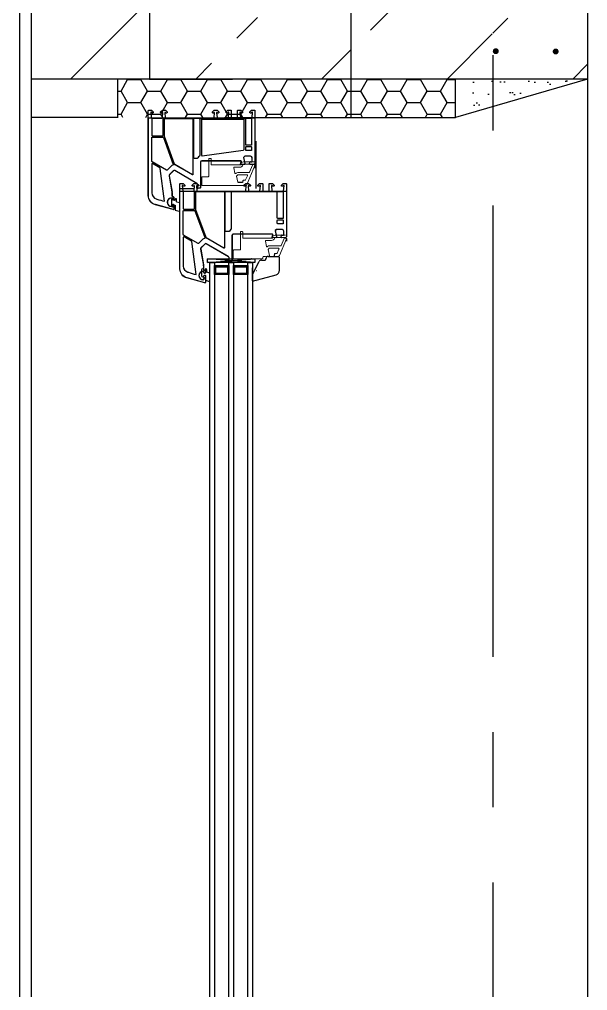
# Model space of a CAD drawing. Header units: millimetres. Extents: x -257254 to 390979, y -202328 to 355504.
# Drawn here: x 128376 to 130776, y 36709 to 40809 of the extents above; entities that cross this region are included whole.
import ezdxf

# ---------------------------------------------------------------- set-up
doc = ezdxf.new("R2010")
doc.units = ezdxf.units.MM
doc.linetypes.add('CENTER2', pattern=[28.575, 19.05, -3.175, 3.175, -3.175])
doc.layers.get('0').update_dxf_attribs({"lineweight": 25})
for name, color, linetype in [('G_S1', 3, 'Continuous'), ('GASKET', 5, 'Continuous'), ('PVC', 7, 'Continuous'), ('АРМАТУРА', 134, 'Continuous'), ('НЕНЕСУЩ_СТЕНЫ', 232, 'Continuous'), ('ОКНА_Р_СТ', 90, 'Continuous'), ('оси', 1, 'CENTER2')]:
    doc.layers.add(name, color=color, linetype=linetype)
doc.layers.add('разрез по стене', color=70, linetype='Continuous', lineweight=25)

msp = doc.modelspace()

# ---------------------------------------------------------------- hatches: boundary and pattern name
at = {"layer": 'ОКНА_Р_СТ'}
h = msp.add_hatch(dxfattribs=at)
h.set_pattern_fill('HONEY', color=0, scale=450, style=0)
h.set_pattern_definition([(0, (63189.503, 80403.194), (84.375, 48.71393), [56.25, -112.5]), (120, (63189.503, 80403.194), (-84.375, 48.71393), [56.25, -112.5]), (60, (63189.503, 80403.194), (2e-07, 97.427858), [-112.5, 56.25])])
h.paths.add_polyline_path([(128792.42079, 40557.12641), (128792.85153, 40394.82843), (129686.05513, 40394.82844), (129876.05513, 40394.82844), (129943.24738, 40394.82844), (130218.5128, 40394.82844), (130218.5128, 40557.12641)])
h = msp.add_hatch(dxfattribs=at)
h.set_pattern_fill('AR-SAND', color=0, scale=50, style=0)
h.set_pattern_definition([(37.5, (63189.5, 80403.194), (-3.14967, 96.34119), [0, -76, 0, -85, 0, -81.25]), (7.5, (63189.5, 80403.2), (88.48884, 141.1073), [0, -41, 0, -68.5, 0, -26.25]), (327.5, (63128, 80403.194), (155.70709, 0.28295), [0, -25, 0, -90, 0, -117.5]), (317.5, (63128, 80403.2), (150.30633, 43.88378), [0, -12.5, 0, -59, 0, -67.5])])
h.paths.add_polyline_path([(130776.05513, 40557.12641), (130276.05513, 40557.12641), (130276.05513, 40423.15181)])
at = {"layer": 'разрез по стене'}
h = msp.add_hatch(dxfattribs=at)
h.set_pattern_fill('JIS_STN_2.5', color=9, scale=300)
h.paths.add_polyline_path([(128426.05513, 54942.54358), (128926.05513, 54942.54358), (128926.05513, 58271.45005), (128426.05513, 58271.45005)])
h.paths.add_polyline_path([(128926.05513, 54892.54358), (128426.05513, 54892.54358), (128423.51605, 52975.6856), (128923.51605, 52975.6856)])
h.paths.add_polyline_path([(128926.05513, 47982.12641), (128426.05513, 47982.12641), (128426.05513, 42860.82515), (128426.05513, 43532.12641), (128926.05513, 43532.12641)])
h.paths.add_polyline_path([(128926.05513, 43482.12641), (128426.05513, 43482.12641), (128426.05513, 40557.12641), (128926.05513, 40557.12641)])
h.paths.add_polyline_path([(128926.05513, 32831.22836), (128426.05513, 32831.22836), (128426.05513, 28381.22836), (128926.05513, 28381.22836)])
h.paths.add_polyline_path([(128426.05513, 58931.73815), (128926.05513, 58931.73815), (128926.05513, 63079.24953), (128426.05513, 63079.24953)])
h = msp.add_hatch(dxfattribs=at)
h.set_pattern_fill('JIS_STN_2.5', color=9, scale=300)
h.paths.add_polyline_path([(130376.05513, 32831.22836), (129776.05513, 32831.22836), (129776.05513, 28681.22836), (130376.05513, 28681.22836)])
h.paths.add_polyline_path([(130776.05513, 32831.22836), (130376.05513, 32831.22836), (130376.05513, 28681.22836), (130776.05513, 28681.22836)])
h.paths.add_polyline_path([(129776.05513, 32831.22836), (128926.05513, 32831.22836), (128926.05513, 32514.17225), (129776.05513, 32514.17225)])
h.paths.add_polyline_path([(129573.53104, 28681.22836), (129776.05513, 28681.22836), (129776.05513, 28903.40029), (128926.05513, 28903.40029), (128926.05513, 28381.22836), (129230.99815, 28381.22836)])
h.paths.add_polyline_path([(130376.05513, 41560.82515), (130293.8846, 42732.12641), (130136.51277, 43782.12641), (129776.05513, 43782.12641), (129864.58634, 40557.12641), (130376.05513, 40557.12641)])
h.paths.add_polyline_path([(130734.96986, 42732.12641), (130334.96986, 42732.12641), (130376.05513, 40557.12641), (130776.05513, 40557.12641)])
edge = h.paths.add_edge_path()
edge.add_arc((130641.35689, 39502.31483), 6.25, 0, 360)
h.paths.add_polyline_path([(129776.05513, 40817.19051), (128926.05513, 40817.19051), (128926.05513, 40557.12641), (129276.05513, 40557.12641), (129776.05513, 40557.12641)])
h.paths.add_polyline_path([(129776.05513, 43782.12641), (129609.85816, 43782.12641), (129267.32527, 43482.12641), (128926.05513, 43482.12641), (128926.05513, 43226.64564), (129776.05513, 43226.64564)])
h.paths.add_polyline_path([(129776.05513, 44054.29833), (128926.05513, 44054.29833), (128926.05513, 43532.12641), (129230.99815, 43532.12641), (129573.53104, 43832.12641), (129776.05513, 43832.12641)])
h.paths.add_polyline_path([(130376.05513, 47982.12641), (129776.05513, 47982.12641), (129776.05513, 43832.12641), (130376.05513, 43832.12641)])
h.paths.add_polyline_path([(130776.05513, 47982.12641), (130376.05513, 47982.12641), (130376.05513, 43832.12641), (130776.05513, 43832.12641)])
h.paths.add_polyline_path([(129776.05513, 47982.12641), (128926.05513, 47982.12641), (128926.05513, 47691.49771), (129776.05513, 47691.49771)])
edge = h.paths.add_edge_path()
edge.add_line((130776.05513, 55313.84484), (130376.05513, 55313.84484))
edge.add_line((130376.05513, 55313.84484), (130381.96968, 52085.22639))
edge.add_arc((130388.21968, 52085.22639), 6.25, 0, 180, ccw=False)
edge.add_arc((130388.21968, 52085.22639), 6.25, -180, 0, ccw=False)
edge.add_line((130381.96968, 52085.22639), (130381.95121, 53138.84484))
edge.add_line((130381.95121, 53138.84484), (130776.05513, 53138.84484))
edge.add_line((130776.05513, 53138.84484), (130776.05513, 55313.84484))
edge = h.paths.add_edge_path()
edge.add_arc((130641.35689, 52084.03326), 6.25, 0, 360)
h.paths.add_polyline_path([(130417.14039, 54142.54358), (130334.96986, 54142.54358), (130136.51277, 55192.54358), (129776.05513, 55192.54358), (129776.05513, 53138.84484), (130376.05513, 53138.84484)])
h.paths.add_polyline_path([(129776.05513, 53398.90893), (128926.05513, 53398.90893), (128926.05513, 53138.84484), (129776.05513, 53138.84484)])
h.paths.add_polyline_path([(129776.05513, 56363.84484), (129609.85816, 56363.84484), (129267.32527, 56063.84484), (128926.05513, 56063.84484), (128926.05513, 55808.36406), (129776.05513, 55808.36406)])
h.paths.add_polyline_path([(129776.05513, 56636.01676), (128926.05513, 56636.01676), (128926.05513, 56113.84484), (129230.99815, 56113.84484), (129573.53104, 56413.84484), (129776.05513, 56413.84484)])
h.paths.add_polyline_path([(130376.05513, 58271.45005), (129776.05513, 58271.45005), (129776.05513, 55242.54358), (130376.05513, 55242.54358)])
h.paths.add_polyline_path([(130776.05513, 58271.45005), (130376.05513, 58271.45005), (130376.05513, 55242.54358), (130776.05513, 55242.54358)])
h.paths.add_polyline_path([(130376.05513, 58931.73815), (130776.05513, 58931.73815), (130776.05513, 62279.24953), (130376.05513, 62279.24953)])
h.paths.add_polyline_path([(129776.05513, 58931.73815), (130376.05513, 58931.73815), (130376.05513, 62279.24953), (130293.8846, 62279.24953), (130166.48836, 63079.24953), (129776.05513, 63079.24953)])

# ---------------------------------------------------------------- linework, layer by layer
at = {"color": 1, "linetype": 'Continuous', "lineweight": 25}
for p, q in [((129170.33638, 39783.28093), (129370.38781, 39798.22178)), ((129370.38781, 39783.28093), (129170.33638, 39798.22178))]:
    msp.add_line(p, q, dxfattribs=at)
at = {"color": 5}
for p, q in [((129205.52267, 39764.37918), (129200.52267, 39764.37918)), ((129205.52267, 39759.37918), (129200.52267, 39759.37918)), ((129205.52267, 39754.37918), (129200.52267, 39754.37918)), ((129205.52267, 39749.37918), (129200.52267, 39749.37918)), ((129205.52267, 39744.37918), (129200.52267, 39744.37918)), ((129205.52267, 39739.37918), (129200.52267, 39739.37918)), ((129205.52267, 39736.87918), (129200.52267, 39736.87918)), ((129205.52267, 39764.37918), (129205.52267, 39769.37918)), ((129205.52267, 39736.87918), (129205.52267, 39731.87918)), ((129210.52267, 39764.37918), (129210.52267, 39769.37918)), ((129210.52267, 39736.87918), (129210.52267, 39731.87918)), ((129215.52267, 39764.37918), (129215.52267, 39769.37918)), ((129215.52267, 39736.87918), (129215.52267, 39731.87918)), ((129220.52267, 39764.37918), (129220.52267, 39769.37918)), ((129220.52267, 39736.87918), (129220.52267, 39731.87918)), ((129225.52267, 39764.37918), (129225.52267, 39769.37918)), ((129225.52267, 39736.87918), (129225.52267, 39731.87918)), ((129230.52267, 39764.37918), (129230.52267, 39769.37918)), ((129230.52267, 39736.87918), (129230.52267, 39731.87918)), ((129235.52267, 39764.37918), (129235.52267, 39769.37918)), ((129235.52267, 39736.87918), (129235.52267, 39731.87918)), ((129240.52267, 39764.37918), (129240.52267, 39769.37918)), ((129240.52267, 39736.87918), (129240.52267, 39731.87918)), ((129245.52267, 39764.37918), (129245.52267, 39769.37918)), ((129245.52267, 39736.87918), (129245.52267, 39731.87918)), ((129250.52267, 39764.37918), (129250.52267, 39769.37918)), ((129250.52267, 39736.87918), (129250.52267, 39731.87918)), ((129255.52267, 39764.37918), (129255.52267, 39769.37918)), ((129255.52267, 39764.37918), (129255.52267, 39769.37918)), ((129255.52267, 39764.37918), (129260.52267, 39764.37918)), ((129260.52267, 39759.37918), (129255.52267, 39759.37918)), ((129260.52267, 39754.37918), (129255.52267, 39754.37918)), ((129260.52267, 39749.37918), (129255.52267, 39749.37918)), ((129260.52267, 39744.37918), (129255.52267, 39744.37918)), ((129260.52267, 39739.37918), (129255.52267, 39739.37918)), ((129255.52267, 39736.87918), (129255.52267, 39731.87918)), ((129255.52267, 39736.87918), (129255.52267, 39731.87918)), ((129255.52267, 39736.87918), (129260.52267, 39736.87918)), ((129260.52267, 39764.37918), (129260.52267, 39769.37918)), ((129260.52267, 39736.87918), (129260.52267, 39731.87918)), ((129285.52267, 39764.37918), (129280.52267, 39764.37918)), ((129285.52267, 39759.37918), (129280.52267, 39759.37918)), ((129285.52267, 39754.37918), (129280.52267, 39754.37918)), ((129285.52267, 39749.37918), (129280.52267, 39749.37918)), ((129285.52267, 39744.37918), (129280.52267, 39744.37918)), ((129285.52267, 39739.37918), (129280.52267, 39739.37918)), ((129285.52267, 39736.87918), (129280.52267, 39736.87918)), ((129285.52267, 39764.37918), (129285.52267, 39769.37918)), ((129285.52267, 39736.87918), (129285.52267, 39731.87918)), ((129290.52267, 39764.37918), (129290.52267, 39769.37918)), ((129290.52267, 39736.87918), (129290.52267, 39731.87918)), ((129295.52267, 39764.37918), (129295.52267, 39769.37918)), ((129295.52267, 39736.87918), (129295.52267, 39731.87918)), ((129300.52267, 39764.37918), (129300.52267, 39769.37918)), ((129300.52267, 39736.87918), (129300.52267, 39731.87918)), ((129305.52267, 39764.37918), (129305.52267, 39769.37918)), ((129305.52267, 39736.87918), (129305.52267, 39731.87918)), ((129310.52267, 39764.37918), (129310.52267, 39769.37918)), ((129310.52267, 39736.87918), (129310.52267, 39731.87918)), ((129315.52267, 39764.37918), (129315.52267, 39769.37918)), ((129315.52267, 39736.87918), (129315.52267, 39731.87918)), ((129320.52267, 39764.37918), (129320.52267, 39769.37918)), ((129320.52267, 39736.87918), (129320.52267, 39731.87918)), ((129325.52267, 39764.37918), (129325.52267, 39769.37918)), ((129325.52267, 39736.87918), (129325.52267, 39731.87918)), ((129330.52267, 39764.37918), (129330.52267, 39769.37918)), ((129330.52267, 39736.87918), (129330.52267, 39731.87918)), ((129335.52267, 39764.37918), (129335.52267, 39769.37918)), ((129335.52267, 39764.37918), (129335.52267, 39769.37918)), ((129335.52267, 39764.37918), (129340.52267, 39764.37918)), ((129340.52267, 39759.37918), (129335.52267, 39759.37918)), ((129340.52267, 39754.37918), (129335.52267, 39754.37918)), ((129340.52267, 39749.37918), (129335.52267, 39749.37918)), ((129340.52267, 39744.37918), (129335.52267, 39744.37918)), ((129340.52267, 39739.37918), (129335.52267, 39739.37918)), ((129335.52267, 39736.87918), (129335.52267, 39731.87918)), ((129335.52267, 39736.87918), (129335.52267, 39731.87918)), ((129335.52267, 39736.87918), (129340.52267, 39736.87918)), ((129340.52267, 39764.37918), (129340.52267, 39769.37918)), ((129340.52267, 39736.87918), (129340.52267, 39731.87918))]:
    msp.add_line(p, q, dxfattribs=at)
for points in [[(129108.92166, 40154.55547, -0.5773502692), (129106.67166, 40153.25644), (129031.91282, 40196.41847, -0.1763269807), (129031.25328, 40197.20448), (128988.51212, 40314.63485, -0.0874886635), (128988.42166, 40315.14788), (128988.42166, 40389.88339, -0.4142135624), (128989.92166, 40391.38339), (129107.42166, 40391.38339, -0.4142135624), (129108.92166, 40389.88339)], [(129242.29352, 39845.25979, -0.5773502692), (129240.04352, 39843.96076), (129165.28468, 39887.12279, -0.1763269807), (129164.62514, 39887.9088), (129121.88398, 40005.33917, -0.0874886635), (129121.79352, 40005.8522), (129121.79352, 40080.58771, -0.4142135624), (129123.29352, 40082.08771), (129240.79352, 40082.08771, -0.4142135624), (129242.29352, 40080.58771)]]:
    msp.add_lwpolyline(points, format="xyb", close=True)
at = {"color": 1, "linetype": 'Continuous', "lineweight": 25}
msp.add_lwpolyline([(129180.38529, 39783.28093), (129170.33638, 39783.28093), (129170.33638, 39798.22178), (129370.38781, 39798.22178), (129370.38781, 39783.28093)], close=True, dxfattribs=at)
at = {"color": 5}
for points in [[(129260.52267, 39769.37918), (129260.52267, 39731.87918), (129200.52267, 39731.87918), (129200.52267, 39769.37918)], [(129255.52267, 39764.37918), (129255.52267, 39736.87918), (129205.52267, 39736.87918), (129205.52267, 39764.37918)], [(129340.52267, 39769.37918), (129340.52267, 39731.87918), (129280.52267, 39731.87918), (129280.52267, 39769.37918)], [(129335.52267, 39764.37918), (129335.52267, 39736.87918), (129285.52267, 39736.87918), (129285.52267, 39764.37918)]]:
    msp.add_lwpolyline(points, close=True, dxfattribs=at)
at = {"layer": 'G_S1'}
for points in [[(129180.52267, 38194.20389), (129180.52267, 39783.28093), (129200.52267, 39783.27998), (129200.52267, 38194.20389)], [(129260.52267, 38194.20389), (129260.52267, 39783.28188), (129280.52267, 39783.28093), (129280.52267, 38194.20389)], [(129340.52259, 38194.20389), (129340.52249, 39783.28188), (129360.52249, 39783.28093), (129360.52259, 38194.20389)], [(129200.52267, 38194.20389), (129200.52267, 33589.86369), (129180.52267, 33589.86369), (129180.52267, 38194.20389)], [(129280.52267, 38194.20389), (129280.52267, 33589.86369), (129260.52267, 33589.86369), (129260.52267, 38194.20389)], [(129360.52237, 38194.20389), (129360.52267, 33589.86843), (129340.52267, 33589.86843), (129340.52237, 38194.20389)]]:
    msp.add_lwpolyline(points, dxfattribs=at)
at = {"layer": 'GASKET', "color": 5, "linetype": 'Continuous'}
for points in [[(129040.10317, 40048.69409, 0.4142135624), (129036.60317, 40052.19409), (129036.10317, 40052.19409, 0.4142135624), (129034.60317, 40050.69409), (129034.60317, 40046.46208), (129033.10317, 40045.59605, -0.5773502692), (129028.60317, 40048.19413), (129028.60317, 40050.44413, 0.4142135624), (129026.10317, 40052.94413), (129024.60317, 40052.94413, 0.0200240707), (129023.20317, 40052.88804, 0.3909468838), (129018.60317, 40047.90406), (129018.60317, 40022.98419, 0.3909468838), (129023.20317, 40018.00022), (129024.60317, 40017.94413), (129026.10317, 40017.94413, 0.4142135624), (129028.60317, 40020.44413), (129028.60317, 40022.69413, -0.5773502692), (129033.10317, 40025.2922), (129034.60317, 40024.42618), (129034.60317, 40004.19212), (129051.5224, 39999.12003, 0.5023341752), (129053.45314, 40000.55686), (129053.45316, 40034.36593), (129041.26679, 40038.01919, -0.349418093), (129040.10317, 40039.48099)], [(129167.17268, 39752.48985, 0.4142135624), (129163.67268, 39755.98985), (129163.17268, 39755.98985, 0.4142135624), (129161.67268, 39754.48985), (129161.67268, 39750.25784), (129160.17268, 39749.39181, -0.5773502692), (129155.67268, 39751.98989), (129155.67268, 39754.23989, 0.4142135624), (129153.17268, 39756.73989), (129151.67268, 39756.73989, 0.0200240707), (129150.27268, 39756.6838, 0.3909468838), (129145.67268, 39751.69983), (129145.67268, 39726.77995, 0.3909468838), (129150.27268, 39721.79598), (129151.67268, 39721.73989), (129153.17268, 39721.73989, 0.4142135624), (129155.67268, 39724.23989), (129155.67268, 39726.48989, -0.5773502692), (129160.17268, 39729.08797), (129161.67268, 39728.22194), (129161.67268, 39707.98789), (129178.59192, 39702.9158, 0.5023341752), (129180.52265, 39704.35262), (129180.52268, 39738.1617), (129168.33631, 39741.81496, -0.349418093), (129167.17268, 39743.27675)]]:
    msp.add_lwpolyline(points, format="xyb", close=True, dxfattribs=at)
at = {"layer": 'PVC'}
for p, q in [((128935.31623, 40393.10591), (128978.28793, 40393.10591)), ((129213.666, 40393.10591), (129256.63771, 40393.10591)), ((129312.31623, 40393.10591), (129356.63771, 40393.10591)), ((129328.11612, 40231.60591), (129323.11612, 40226.60591)), ((129323.11612, 40226.60591), (129328.42678, 40200.50321)), ((129351.97697, 40231.60591), (129328.11612, 40231.60591)), ((129359.47697, 40210.60591), (129359.47697, 40224.10591)), ((129140.97697, 40206.60591), (129140.97697, 40099.10591)), ((129311.2833, 40211.60591), (129145.97697, 40211.60591)), ((129311.02808, 40198.49414), (129313.69812, 40208.45887)), ((129326.14265, 40197.51028), (129312.57638, 40196.60921)), ((129348.51495, 40200.45882), (129349.49907, 40206.04003)), ((129364.72697, 40196.60591), (129350.81128, 40197.53019)), ((129351.96109, 40208.10591), (129356.97697, 40208.10591)), ((129367.22697, 40196.60591), (129364.72697, 40196.60591)), ((129008.55293, 40149.27682), (129020.74908, 40080.10899)), ((129026.40232, 40170.14145), (129009.95337, 40153.69249)), ((129125.97697, 40116.93121), (129032.43786, 40170.93604)), ((129128.47697, 40099.10591), (129128.47697, 40112.60108)), ((129319.72697, 40128.49726), (129318.30473, 40120.43138)), ((129020.97697, 40077.50427), (129020.97697, 40064.10591)), ((129053.45314, 40094.80687), (129110.7641, 40094.80687)), ((129068.68809, 40083.81023), (129111.6598, 40083.81023)), ((129138.47697, 40096.60591), (129130.97697, 40096.60591)), ((129347.03786, 40083.81023), (129390.00957, 40083.81023)), ((129445.68809, 40083.81023), (129490.00957, 40083.81023)), ((129019.97697, 40054.85591), (129018.47697, 40054.85591)), ((129018.47697, 40019.85591), (129019.97697, 40019.85591)), ((129022.47697, 40050.10591), (129022.47697, 40052.35591)), ((129022.47697, 40022.35591), (129022.47697, 40024.60591)), ((129028.47697, 40048.37386), (129026.97697, 40047.50784)), ((129026.97697, 40027.20399), (129028.47697, 40026.33796)), ((129028.47697, 40056.60591), (129028.47697, 40048.37386)), ((129028.47697, 40026.33796), (129028.47697, 40008.10591)), ((129274.34883, 39897.31023), (129274.34883, 39789.81023)), ((129444.65517, 39902.31023), (129279.34883, 39902.31023)), ((129444.39994, 39889.19846), (129447.06998, 39899.16319)), ((129461.48799, 39922.31023), (129456.48799, 39917.31023)), ((129456.48799, 39917.31023), (129461.79864, 39891.20753)), ((129485.34883, 39922.31023), (129461.48799, 39922.31023)), ((129481.88681, 39891.16314), (129482.87093, 39896.74435)), ((129485.33295, 39898.81023), (129490.34883, 39898.81023)), ((129492.84883, 39901.31023), (129492.84883, 39914.81023)), ((129159.77418, 39860.84577), (129143.32523, 39844.39681)), ((129259.34883, 39807.63553), (129165.80972, 39861.64036)), ((129459.51451, 39888.2146), (129445.94824, 39887.31353)), ((129498.09883, 39887.31023), (129484.18315, 39888.23451)), ((129500.59883, 39887.31023), (129498.09883, 39887.31023)), ((129141.92479, 39839.98114), (129154.12095, 39770.81331)), ((129453.09883, 39819.20158), (129451.6766, 39811.13571)), ((129261.84883, 39789.81023), (129261.84883, 39803.3054)), ((129271.84883, 39787.31023), (129264.34883, 39787.31023)), ((129360.52249, 39732.57076), (129388.14649, 39786.44706)), ((129398.93931, 39793.20158), (129414.34883, 39793.20158)), ((129416.84883, 39795.70158), (129416.84883, 39797.70158)), ((129427.34883, 39808.20158), (129438.90722, 39808.20158)), ((129438.90722, 39808.20158), (129470.59883, 39808.20158)), ((129474.34883, 39804.45158), (129470.59883, 39808.20158)), ((129474.34883, 39750.03389), (129474.34883, 39804.45158)), ((129153.34883, 39745.56023), (129151.84883, 39745.56023)), ((129154.34883, 39768.20859), (129154.34883, 39754.81023)), ((129155.84883, 39740.81023), (129155.84883, 39743.06023)), ((129161.84883, 39739.07818), (129160.34883, 39738.21216)), ((129161.84883, 39747.31023), (129161.84883, 39739.07818)), ((129360.52249, 39704.70158), (129360.52249, 39760.43994)), ((129360.5225, 39703.28117), (129460.77699, 39731.09507)), ((129375.97074, 39748.74675), (129376.84883, 39748.74675)), ((129151.84883, 39710.56023), (129153.34883, 39710.56023)), ((129155.84883, 39713.06023), (129155.84883, 39715.31023)), ((129160.34883, 39717.90831), (129161.84883, 39717.04228)), ((129161.84883, 39717.04228), (129161.84883, 39698.81023)), ((129378.34883, 39703.20158), (129378.34883, 39703.20158))]:
    msp.add_line(p, q, dxfattribs=at)
at = {"layer": 'PVC', "linetype": 'Continuous', "lineweight": 0}
for p, q in [((129178.47697, 40222.49726), (129183.47697, 40222.49726)), ((129175.97697, 40147.49726), (129175.97697, 40219.99726)), ((129185.97697, 40219.99726), (129185.97697, 40197.49726)), ((129188.47697, 40194.99726), (129307.68677, 40194.99726)), ((129285.98184, 40159.99204), (129281.50451, 40181.99884)), ((129283.95432, 40184.99726), (129307.68677, 40184.99726)), ((129322.47697, 40207.49726), (129350.76675, 40207.49726)), ((129322.47697, 40197.49726), (129358.46675, 40197.49726)), ((129370.97697, 40192.49726), (129335.196, 40107.51746)), ((129360.77084, 40194.02712), (129348.1384, 40164.02507)), ((129350.76675, 40207.49726), (129367.22697, 40207.49726)), ((129145.97681, 40110.01746), (129145.97681, 40142.49726)), ((129148.47681, 40144.99726), (129173.47697, 40144.99726)), ((129291.043, 40159.56628), (129290.19942, 40158.7227)), ((129298.11612, 40152.49726), (129293.11612, 40147.49726)), ((129293.11612, 40147.49726), (129298.42678, 40121.39456)), ((129345.83431, 40162.49521), (129298.11407, 40162.49521)), ((129336.80681, 40152.49726), (129298.11612, 40152.49726)), ((129331.74248, 40131.52712), (129339.1109, 40149.02712)), ((129335.196, 40107.51746), (129148.47681, 40107.51746)), ((129318.51495, 40121.35017), (129319.67539, 40127.93138)), ((129322.13741, 40129.99726), (129329.43839, 40129.99726)), ((129309.34883, 39838.20158), (129309.34883, 39910.70158)), ((129311.84883, 39913.20158), (129316.84883, 39913.20158)), ((129319.34883, 39910.70158), (129319.34883, 39888.20158)), ((129455.84883, 39898.20158), (129484.13862, 39898.20158)), ((129484.13862, 39898.20158), (129500.59883, 39898.20158)), ((129321.84883, 39885.70158), (129441.05863, 39885.70158)), ((129419.3537, 39850.69636), (129414.87637, 39872.70316)), ((129417.32618, 39875.70158), (129441.05863, 39875.70158)), ((129479.20617, 39853.19953), (129431.48593, 39853.19953)), ((129455.84883, 39888.20158), (129491.83861, 39888.20158)), ((129504.34883, 39883.20158), (129474.34883, 39811.95158)), ((129494.1427, 39884.73144), (129481.51026, 39854.72939)), ((129279.34867, 39800.72178), (129279.34867, 39833.20158)), ((129281.84867, 39835.70158), (129306.84883, 39835.70158)), ((129424.41486, 39850.2706), (129423.57128, 39849.42702)), ((129431.48799, 39843.20158), (129426.48799, 39838.20158)), ((129426.48799, 39838.20158), (129431.79864, 39812.09888)), ((129470.17868, 39843.20158), (129431.48799, 39843.20158)), ((129451.88681, 39812.05449), (129453.04726, 39818.63571)), ((129455.50928, 39820.70158), (129462.81026, 39820.70158)), ((129465.11434, 39822.23144), (129472.48276, 39839.73144)), ((129474.34883, 39811.95158), (129470.59883, 39808.20158)), ((129352.84867, 39798.22178), (129281.84867, 39798.22178)), ((129354.34867, 39799.72178), (129352.84867, 39798.22178)), ((129355.84867, 39798.22178), (129354.34867, 39799.72178)), ((129401.84867, 39798.22178), (129355.84867, 39798.22178)), ((129404.34867, 39805.72178), (129404.34867, 39800.72178)), ((129416.20261, 39808.22178), (129406.84867, 39808.22178)), ((129429.51451, 39809.10595), (129416.20261, 39808.22178)), ((129468.09883, 39808.20158), (129454.18315, 39809.12586)), ((129470.59883, 39808.20158), (129468.09883, 39808.20158))]:
    msp.add_line(p, q, dxfattribs=at)
at = {"layer": 'PVC'}
for points in [[(129140.54622, 40206.24428), (129140.54622, 40098.74428, -0.4142135624), (129138.04622, 40096.24428), (129130.54622, 40096.24428, -0.4142135624), (129128.04622, 40098.74428), (129128.04622, 40112.23945, 0.2679491924), (129125.54622, 40116.56958), (129032.00711, 40170.57441, 0.3394542589), (129025.97158, 40169.77982), (129009.52263, 40153.33086, 0.2455916049), (129008.12219, 40148.91519), (129020.31834, 40079.74736, -0.0436609429), (129020.54622, 40077.14264), (129020.54622, 40063.74428, 0.4142135624), (129023.04622, 40061.24428, -0.4142135624), (129028.04622, 40056.24428), (129028.04622, 40048.01223), (129026.54622, 40047.14621, -0.5773502692), (129022.04622, 40049.74428), (129022.04622, 40051.99428, 0.4142135624), (129019.54622, 40054.49428), (129018.04622, 40054.49428, 1), (129018.04622, 40019.49428), (129019.54622, 40019.49428, 0.4142135624), (129022.04622, 40021.99428), (129022.04622, 40024.24428, -0.5773502692), (129026.54622, 40026.84236), (129028.04622, 40025.97633), (129028.04622, 40007.74428, -0.493145426), (129026.158, 40006.29539), (128950.19346, 40026.65003, -0.3394542589), (128920.54622, 40065.28706), (128920.54622, 40423.74428, -0.4142135624), (128923.04622, 40426.24428), (128932.58176, 40426.24428), (128934.04622, 40426.24428), (128941.54622, 40418.74428), (128941.54622, 40416.24428, -0.4142135624), (128939.04622, 40413.74428), (128937.06094, 40413.74428, -0.1989123674), (128936.35384, 40414.03718), (128933.10688, 40417.28413, 0.7002075382), (128930.55193, 40416.09273), (128932.395, 40395.02639, 0.3888787319), (128934.88548, 40392.74428), (128977.85719, 40392.74428, 0.3888787319), (128980.34768, 40395.02639), (128982.06133, 40414.61355, 0.7002075382), (128979.50638, 40415.80494), (128977.73861, 40414.03718, -0.1989123674), (128977.03151, 40413.74428), (128975.04622, 40413.74428, -0.4142135624), (128972.54622, 40416.24428), (128972.54622, 40418.74428), (128980.04622, 40426.24428), (128992.54622, 40426.24428), (129000.04622, 40418.74428), (129000.04622, 40416.24428, -0.4142135624), (128997.54622, 40413.74428), (128995.56094, 40413.74428, -0.1989123674), (128994.85384, 40414.03718), (128993.08607, 40415.80494, 0.7002075382), (128990.53112, 40414.61355), (128992.24477, 40395.02639, 0.3888787319), (128994.73526, 40392.74428), (129196.35719, 40392.74428, 0.3888787319), (129198.84768, 40395.02639), (129200.56133, 40414.61355, 0.7002075382), (129198.00638, 40415.80494), (129196.23861, 40414.03718, -0.1989123674), (129195.53151, 40413.74428), (129193.54622, 40413.74428, -0.4142135624), (129191.04622, 40416.24428), (129191.04622, 40418.74428), (129198.54622, 40426.24428), (129211.04622, 40426.24428), (129218.54622, 40418.74428), (129218.54622, 40416.24428, -0.4142135624), (129216.04622, 40413.74428), (129214.06094, 40413.74428, -0.1989123674), (129213.35384, 40414.03718), (129211.58607, 40415.80494, 0.7002075382), (129209.03112, 40414.61355), (129210.74477, 40395.02639, 0.3888787319), (129213.23526, 40392.74428), (129256.20696, 40392.74428, 0.3888787319), (129258.69745, 40395.02639), (129260.54052, 40416.09273, 0.7002075382), (129257.98556, 40417.28413), (129254.73861, 40414.03718, -0.1989123674), (129254.03151, 40413.74428), (129252.04622, 40413.74428, -0.4142135624), (129249.54622, 40416.24428), (129249.54622, 40418.74428), (129257.04622, 40426.24428), (129258.51069, 40426.24428), (129268.04622, 40426.24428, -0.4142135624), (129270.54622, 40423.74428), (129270.54622, 40395.24428, 0.4142135624), (129273.04622, 40392.74428), (129295.04622, 40392.74428, 0.4142135624), (129297.54622, 40395.24428), (129297.54622, 40423.74428, -0.4142135624), (129300.04622, 40426.24428), (129311.04622, 40426.24428), (129318.54622, 40418.74428), (129318.54622, 40416.24428, -0.4142135624), (129316.04622, 40413.74428), (129314.06094, 40413.74428, -0.1989123674), (129313.35384, 40414.03718), (129310.10688, 40417.28413, 0.7002075382), (129307.55193, 40416.09273), (129309.395, 40395.02639, 0.3888787319), (129311.88548, 40392.74428), (129356.20696, 40392.74428, 0.3888787319), (129358.69745, 40395.02639), (129360.54052, 40416.09273, 0.7002075382), (129357.98556, 40417.28413), (129354.73861, 40414.03718, -0.1989123674), (129354.03151, 40413.74428), (129352.04622, 40413.74428, -0.4142135624), (129349.54622, 40416.24428), (129349.54622, 40418.74428), (129357.04622, 40426.24428), (129358.51069, 40426.24428), (129368.04622, 40426.24428, -0.4142135624), (129370.54622, 40423.74428), (129370.54622, 40199.99428), (129366.79622, 40196.24428), (129364.29622, 40196.24428), (129350.38054, 40197.16856, -0.4462747437), (129348.08421, 40200.09719), (129349.06832, 40205.6784, -0.3639702343), (129351.53034, 40207.74428), (129356.54622, 40207.74428, 0.4142135624), (129359.04622, 40210.24428), (129359.04622, 40223.74428, 0.4142135624), (129351.54622, 40231.24428), (129327.68538, 40231.24428), (129322.68538, 40226.24428), (129327.99604, 40200.14158, -0.4541463393), (129325.71191, 40197.14865), (129312.14564, 40196.24758, -0.5139301915), (129310.59734, 40198.13251), (129313.26738, 40208.09724, 0.493145426), (129310.85256, 40211.24428), (129145.54622, 40211.24428, 0.4142135624)], [(128937.47697, 40317.74726), (128980.47697, 40317.74726, 0.4142135624), (128982.97697, 40320.24726), (128982.97697, 40388.99726, 0.4142135624), (128980.47697, 40391.49726), (128937.47697, 40391.49726, 0.4142135624), (128934.97697, 40388.99726), (128934.97697, 40320.24726, 0.4142135624)], [(128988.47697, 40314.99726), (128988.47697, 40388.99726, -0.4142135624), (128990.97697, 40391.49726), (129106.47697, 40391.49726, -0.4142135624), (129108.97697, 40388.99726), (129108.97697, 40156.4014, -0.5773502692), (129105.22697, 40154.23633), (129038.68786, 40192.65271, 0.0791628029), (129033.54493, 40194.62149, -0.259106532), (129031.71099, 40196.21275)], [(128934.97697, 40309.74726, -0.4142135624), (128937.47697, 40312.24726), (128981.87439, 40312.24726, -0.3152987889), (128984.22362, 40310.60231), (129025.50994, 40197.16907, -0.415199181), (129024.00786, 40193.96192, 0.110368962), (129017.56349, 40189.87163), (129000.72179, 40173.02993, -0.3394542589), (128997.70402, 40172.63263), (128936.22697, 40208.12643, -0.2679491924), (128934.97697, 40210.29149)], [(129331.97697, 40269.49726, -0.4142135624), (129334.47697, 40271.99726), (129354.47697, 40271.99726, -0.4142135624), (129356.97697, 40269.49726), (129356.97697, 40257.49726, -0.4142135624), (129354.47697, 40254.99726), (129334.47697, 40254.99726, -0.4142135624), (129331.97697, 40257.49726)], [(128934.97697, 40198.16714), (128934.97697, 40076.54004, 0.3394542589), (128954.24767, 40051.42597), (128956.57839, 40050.80146, 0.0665911149), (128989.49142, 40041.98244), (128970.83816, 40180.12604, 0.2914734196), (128969.59767, 40182.50899), (128938.72697, 40200.3322, 0.5773502692)], [(129273.91809, 39896.9486), (129273.91809, 39789.4486, -0.4142135624), (129271.41809, 39786.9486), (129263.91809, 39786.9486, -0.4142135624), (129261.41809, 39789.4486), (129261.41809, 39802.94377, 0.2679491924), (129258.91809, 39807.2739), (129165.37898, 39861.27873, 0.3394542589), (129159.34344, 39860.48414), (129142.89449, 39844.03518, 0.2455916049), (129141.49405, 39839.61952), (129153.6902, 39770.45168, -0.0436609429), (129153.91809, 39767.84696), (129153.91809, 39754.4486, 0.4142135624), (129156.41809, 39751.9486, -0.4142135624), (129161.41809, 39746.9486), (129161.41809, 39738.71655), (129159.91809, 39737.85053, -0.5773502692), (129155.41809, 39740.4486), (129155.41809, 39742.6986, 0.4142135624), (129152.91809, 39745.1986), (129151.41809, 39745.1986, 1), (129151.41809, 39710.1986), (129152.91809, 39710.1986, 0.4142135624), (129155.41809, 39712.6986), (129155.41809, 39714.9486, -0.5773502692), (129159.91809, 39717.54668), (129161.41809, 39716.68066), (129161.41809, 39698.4486, -0.493145426), (129159.52986, 39696.99972), (129083.56533, 39717.35435, -0.3394542589), (129053.91809, 39755.99138), (129053.91809, 40114.4486, -0.4142135624), (129056.41809, 40116.9486), (129065.95362, 40116.9486), (129067.41809, 40116.9486), (129074.91809, 40109.4486), (129074.91809, 40106.9486, -0.4142135624), (129072.41809, 40104.4486), (129070.43281, 40104.4486, -0.1989123674), (129069.7257, 40104.7415), (129066.47875, 40107.98845, 0.7002075382), (129063.9238, 40106.79706), (129065.76686, 40085.73071, 0.3888787319), (129068.25735, 40083.4486), (129111.22905, 40083.4486, 0.3888787319), (129113.71954, 40085.73071), (129115.43319, 40105.31787, 0.7002075382), (129112.87824, 40106.50926), (129111.11048, 40104.7415, -0.1989123674), (129110.40337, 40104.4486), (129108.41809, 40104.4486, -0.4142135624), (129105.91809, 40106.9486), (129105.91809, 40109.4486), (129113.41809, 40116.9486), (129125.91809, 40116.9486), (129133.41809, 40109.4486), (129133.41809, 40106.9486, -0.4142135624), (129130.91809, 40104.4486), (129128.93281, 40104.4486, -0.1989123674), (129128.2257, 40104.7415), (129126.45793, 40106.50926, 0.7002075382), (129123.90298, 40105.31787), (129125.61663, 40085.73071, 0.3888787319), (129128.10712, 40083.4486), (129329.72905, 40083.4486, 0.3888787319), (129332.21954, 40085.73072), (129333.93319, 40105.31787, 0.7002075382), (129331.37824, 40106.50926), (129329.61048, 40104.7415, -0.1989123674), (129328.90337, 40104.4486), (129326.91809, 40104.4486, -0.4142135624), (129324.41809, 40106.9486), (129324.41809, 40109.4486), (129331.91809, 40116.9486), (129344.41809, 40116.9486), (129351.91809, 40109.4486), (129351.91809, 40106.9486, -0.4142135624), (129349.41809, 40104.4486), (129347.43281, 40104.4486, -0.1989123674), (129346.7257, 40104.7415), (129344.95793, 40106.50926, 0.7002075382), (129342.40298, 40105.31787), (129344.11663, 40085.73072, 0.3888787319), (129346.60712, 40083.4486), (129389.57883, 40083.4486, 0.3888787319), (129392.06931, 40085.73072), (129393.91238, 40106.79706, 0.7002075382), (129391.35743, 40107.98845), (129388.11048, 40104.7415, -0.1989123674), (129387.40337, 40104.4486), (129385.41809, 40104.4486, -0.4142135624), (129382.91809, 40106.9486), (129382.91809, 40109.4486), (129390.41809, 40116.9486), (129391.88255, 40116.9486), (129401.41809, 40116.9486, -0.4142135624), (129403.91809, 40114.4486), (129403.91809, 40085.9486, 0.4142135624), (129406.41809, 40083.4486), (129428.41809, 40083.4486, 0.4142135624), (129430.91809, 40085.9486), (129430.91809, 40114.4486, -0.4142135624), (129433.41809, 40116.9486), (129444.41809, 40116.9486), (129451.91809, 40109.4486), (129451.91809, 40106.9486, -0.4142135624), (129449.41809, 40104.4486), (129447.43281, 40104.4486, -0.1989123674), (129446.7257, 40104.7415), (129443.47875, 40107.98845, 0.7002075382), (129440.9238, 40106.79706), (129442.76686, 40085.73072, 0.3888787319), (129445.25735, 40083.4486), (129489.57883, 40083.4486, 0.3888787319), (129492.06931, 40085.73072), (129493.91238, 40106.79706, 0.7002075382), (129491.35743, 40107.98845), (129488.11048, 40104.7415, -0.1989123674), (129487.40337, 40104.4486), (129485.41809, 40104.4486, -0.4142135624), (129482.91809, 40106.9486), (129482.91809, 40109.4486), (129490.41809, 40116.9486), (129491.88255, 40116.9486), (129501.41809, 40116.9486, -0.4142135624), (129503.91809, 40114.44861), (129503.91809, 39890.69861), (129500.16809, 39886.94861), (129497.66809, 39886.94861), (129483.7524, 39887.87288, -0.4462747437), (129481.45607, 39890.80151), (129482.44019, 39896.38273, -0.3639702343), (129484.90221, 39898.44861), (129489.91809, 39898.44861, 0.4142135624), (129492.41809, 39900.94861), (129492.41809, 39914.44861, 0.4142135624), (129484.91809, 39921.9486), (129461.05724, 39921.9486), (129456.05724, 39916.9486), (129461.3679, 39890.8459, -0.4541463393), (129459.08377, 39887.85297), (129445.5175, 39886.9519, -0.5139301915), (129443.9692, 39888.83683), (129446.63924, 39898.80156, 0.493145426), (129444.22442, 39901.9486), (129278.91809, 39901.9486, 0.4142135624)], [(129069.95314, 40008.55687), (129112.95314, 40008.55687, 0.4142135624), (129115.45314, 40011.05687), (129115.45314, 40079.80687, 0.4142135624), (129112.95314, 40082.30687), (129069.95314, 40082.30687, 0.4142135624), (129067.45314, 40079.80687), (129067.45314, 40011.05687, 0.4142135624)], [(129070.84883, 40008.45158), (129113.84883, 40008.45158, 0.4142135624), (129116.34883, 40010.95158), (129116.34883, 40079.70158, 0.4142135624), (129113.84883, 40082.20158), (129070.84883, 40082.20158, 0.4142135624), (129068.34883, 40079.70158), (129068.34883, 40010.95158, 0.4142135624)], [(129121.84883, 40005.70158), (129121.84883, 40079.70158, -0.4142135624), (129124.34883, 40082.20158), (129239.84883, 40082.20158, -0.4142135624), (129242.34883, 40079.70158), (129242.34883, 39847.10572, -0.5773502692), (129238.59883, 39844.94065), (129172.05972, 39883.35703, 0.0791628029), (129166.91679, 39885.32581, -0.259106532), (129165.08286, 39886.91707)], [(129068.34883, 40000.45158, -0.4142135624), (129070.84883, 40002.95158), (129115.24625, 40002.95158, -0.3152987889), (129117.59548, 40001.30663), (129158.88181, 39887.87339, -0.415199181), (129157.37972, 39884.66625, 0.110368962), (129150.93535, 39880.57595), (129134.09365, 39863.73425, -0.3394542589), (129131.07588, 39863.33696), (129069.59883, 39898.83075, -0.2679491924), (129068.34883, 39900.99581)], [(129465.34883, 39960.20158, -0.4142135624), (129467.84883, 39962.70158), (129487.84883, 39962.70158, -0.4142135624), (129490.34883, 39960.20158), (129490.34883, 39948.20158, -0.4142135624), (129487.84883, 39945.70158), (129467.84883, 39945.70158, -0.4142135624), (129465.34883, 39948.20158)], [(129068.34883, 39888.87146), (129068.34883, 39767.24436, 0.3394542589), (129087.61953, 39742.13029), (129089.95026, 39741.50578, 0.0665911149), (129122.86328, 39732.68676), (129104.21002, 39870.83036, 0.2914734196), (129102.96953, 39873.21331), (129072.09883, 39891.03652, 0.5773502692)]]:
    msp.add_lwpolyline(points, format="xyb", close=True, dxfattribs=at)
for points in [[(129026.58874, 40006.65702), (128950.62421, 40027.01166, -0.3394542589), (128920.97697, 40065.64869), (128920.97697, 40393.10591), (129370.97697, 40393.10591), (129370.97697, 40200.35591), (129367.22697, 40196.60591), (129370.97697, 40192.85591), (129370.97697, 40181.60591)], [(129134.97697, 40391.49726, -0.4142135624), (129137.47697, 40388.99726), (129137.47697, 40234.20056, -0.2522636525), (129136.35197, 40232.11264, 0.1521672479), (129129.75403, 40224.05976, -0.3056146846), (129127.43647, 40222.49726), (129114.97697, 40222.49726, -0.4142135624), (129112.47697, 40224.99726), (129112.47697, 40388.99726, -0.4142135624), (129114.97697, 40391.49726)], [(129114.97697, 40391.49726), (129354.47697, 40391.49726, -0.4142135624), (129356.97697, 40388.99726), (129356.97697, 40279.99726, -0.4142135624), (129354.47697, 40277.49726), (129334.47697, 40277.49726, -0.4142135624), (129331.97697, 40279.99726), (129331.97697, 40388.99726, -0.4142135624), (129334.47697, 40391.49726)], [(129159.9606, 39697.36135), (129083.99607, 39717.71598, -0.3394542589), (129054.34883, 39756.35301), (129054.34883, 40083.81023), (129504.34883, 40083.81023), (129504.34883, 39891.06023), (129500.59883, 39887.31023), (129504.34883, 39883.56023), (129504.34883, 39872.31023)], [(129268.34883, 40082.20158, -0.4142135624), (129270.84883, 40079.70158), (129270.84883, 39924.90488, -0.2522636525), (129269.72383, 39922.81697, 0.1521672479), (129263.1259, 39914.76408, -0.3056146846), (129260.80833, 39913.20158), (129248.34883, 39913.20158, -0.4142135624), (129245.84883, 39915.70158), (129245.84883, 40079.70158, -0.4142135624), (129248.34883, 40082.20158)], [(129248.34883, 40082.20158), (129487.84883, 40082.20158, -0.4142135624), (129490.34883, 40079.70158), (129490.34883, 39970.70158, -0.4142135624), (129487.84883, 39968.20158), (129467.84883, 39968.20158, -0.4142135624), (129465.34883, 39970.70158), (129465.34883, 40079.70158, -0.4142135624), (129467.84883, 40082.20158)]]:
    msp.add_lwpolyline(points, format="xyb", dxfattribs=at)
at = {"layer": 'PVC', "linetype": 'Continuous', "lineweight": 0}
for centre, radius, start, end in [((129148.49398, 40234.61913), 2.5, 180.0000001, 270.0000001), ((129178.47697, 40219.99726), 2.5, 90.0000001, 180.0000001), ((129183.47697, 40219.99726), 2.5, 0.0000001, 90.0000001), ((129318.83977, 40259.58631), 5.53392, 303.13206955, 347.45536709), ((129188.47697, 40197.49726), 2.5, 180.0000001, 270.0000001), ((129283.95432, 40182.49726), 2.5, 90.0000001, 191.5000001), ((129307.68677, 40197.49726), 2.5, 270.0000001, 350.40593188), ((129307.68677, 40197.49726), 12.5, 270.0000001, 350.40593188), ((129322.47697, 40194.99726), 12.5, 90.0000001, 170.40593188), ((129322.47697, 40194.99726), 2.5, 90.0000001, 170.40593188), ((129358.46675, 40194.99726), 2.5, 337.16634592, 90.0000001), ((129148.47681, 40142.49726), 2.5, 90.0000001, 180.0000001), ((129173.47697, 40147.49726), 2.5, 270.0000001, 0.0000001), ((129288.43165, 40160.49046), 2.5, 191.5000001, 315.0000001), ((129298.11407, 40152.49521), 10, 90.0000001, 135.0000001), ((129336.80681, 40149.99726), 2.5, 337.16634592, 90.0000001), ((129345.83431, 40164.99521), 2.5, 270.0000001, 337.16634592), ((129148.47681, 40110.01746), 2.5, 180.0000001, 270.0000001), ((129322.13741, 40127.49726), 2.5, 90.0000001, 170.0000001), ((129329.43839, 40132.49726), 2.5, 270.0000001, 337.16634592), ((129311.84883, 39910.70158), 2.5, 90.0000001, 180.0000001), ((129316.84883, 39910.70158), 2.5, 0.0000001, 90.0000001), ((129455.84883, 39885.70158), 12.5, 90.0000001, 170.40593188), ((129321.84883, 39888.20158), 2.5, 180.0000001, 270.0000001), ((129417.32618, 39873.20158), 2.5, 90.0000001, 191.5000001), ((129431.48593, 39843.19953), 10, 90.0000001, 135.0000001), ((129441.05863, 39888.20158), 2.5, 270.0000001, 350.40593188), ((129441.05863, 39888.20158), 12.5, 270.0000001, 350.40593188), ((129455.84883, 39885.70158), 2.5, 90.0000001, 170.40593188), ((129479.20617, 39855.69953), 2.5, 270.0000001, 337.16634592), ((129491.83861, 39885.70158), 2.5, 337.16634592, 90.0000001), ((129281.84867, 39833.20158), 2.5, 90.0000001, 180.0000001), ((129306.84883, 39838.20158), 2.5, 270.0000001, 0.0000001), ((129421.80352, 39851.19478), 2.5, 191.5000001, 315.0000001), ((129429.34883, 39811.60046), 2.5, 273.8000001, 11.5000001), ((129454.34883, 39811.62037), 2.5, 170.0000001, 266.2000001), ((129455.50928, 39818.20158), 2.5, 90.0000001, 170.0000001), ((129462.81026, 39823.20158), 2.5, 270.0000001, 337.16634592), ((129470.17868, 39840.70158), 2.5, 337.16634592, 90.0000001), ((129281.84867, 39800.72178), 2.5, 180.0000001, 270.0000001), ((129401.84867, 39800.72178), 2.5, 270.0000001, 0.0000001), ((129406.84867, 39805.72178), 2.5, 90.0000001, 180.0000001)]:
    msp.add_arc(centre, radius, start, end, dxfattribs=at)
at = {"layer": 'PVC'}
for centre, radius, start, end in [((129351.97697, 40224.10591), 7.5, 0.0000001, 90.0000001), ((129145.97697, 40206.60591), 5, 90.0000001, 180.0000001), ((129312.47697, 40198.10591), 1.5, 165.0000001, 273.8000001), ((129311.2833, 40209.10591), 2.5, 345.0000001, 90.0000001), ((129325.97697, 40200.00479), 2.5, 273.8000001, 11.5000001), ((129350.97697, 40200.0247), 2.5, 170.0000001, 266.2000001), ((129351.96109, 40205.60591), 2.5, 90.0000001, 170.0000001), ((129356.97697, 40210.60591), 2.5, 270.0000001, 0.0000001), ((129013.47697, 40150.14506), 5, 134.80690669, 190.0000001), ((129029.93786, 40166.60591), 5, 60.0000001, 135.0000001), ((129123.47697, 40112.60108), 5, 0.0000001, 60.0000001), ((129130.97697, 40099.10591), 2.5, 180.0000001, 270.0000001), ((129138.47697, 40099.10591), 2.5, 270.0000001, 0.0000001), ((129005.97697, 40077.50427), 15, 0.0000001, 10.0000001), ((129023.47697, 40064.10591), 2.5, 180.0000001, 270.0000001), ((129023.47697, 40056.60591), 5, 0.0000001, 90.0000001), ((129018.47697, 40037.35591), 17.5, 90.0000001, 270.0000001), ((129019.97697, 40052.35591), 2.5, 0.0000001, 90.0000001), ((129019.97697, 40022.35591), 2.5, 270.0000001, 0.0000001), ((129025.47697, 40050.10591), 3, 180.0000001, 300.0000001), ((129025.47697, 40024.60591), 3, 60.0000001, 180.0000001), ((129026.97697, 40008.10591), 1.5, 255.0000001, 0.0000001), ((129279.34883, 39897.31023), 5, 90.0000001, 180.0000001), ((129444.65517, 39899.81023), 2.5, 345.0000001, 90.0000001), ((129485.33295, 39896.31023), 2.5, 90.0000001, 170.0000001), ((129485.34883, 39914.81023), 7.5, 0.0000001, 90.0000001), ((129490.34883, 39901.31023), 2.5, 270.0000001, 0.0000001), ((129163.30972, 39857.31023), 5, 60.0000001, 135.0000001), ((129445.84883, 39888.81023), 1.5, 165.0000001, 273.8000001), ((129459.34883, 39890.70911), 2.5, 273.8000001, 11.5000001), ((129484.34883, 39890.72902), 2.5, 170.0000001, 266.2000001), ((129146.84883, 39840.84939), 5, 134.80690669, 190.0000001), ((129139.34883, 39768.20859), 15, 0.0000001, 10.0000001), ((129256.84883, 39803.3054), 5, 0.0000001, 60.0000001), ((129264.34883, 39789.81023), 2.5, 180.0000001, 270.0000001), ((129271.84883, 39789.81023), 2.5, 270.0000001, 0.0000001), ((129398.93931, 39781.20158), 12, 90, 154.07952885), ((129414.34883, 39795.70158), 2.5, 270, 0), ((129427.34883, 39797.70158), 10.5, 90, 180), ((129151.84883, 39728.06023), 17.5, 90.0000001, 270.0000001), ((129153.34883, 39743.06023), 2.5, 0.0000001, 90.0000001), ((129156.84883, 39754.81023), 2.5, 180.0000001, 270.0000001), ((129158.84883, 39740.81023), 3, 180.0000001, 300.0000001), ((129156.84883, 39747.31023), 5, 0.0000001, 90.0000001), ((129454.34883, 39750.03389), 20, 288.7480945, 0), ((129153.34883, 39713.06023), 2.5, 270.0000001, 0.0000001), ((129158.84883, 39715.31023), 3, 60.0000001, 180.0000001), ((129160.34883, 39698.81023), 1.5, 255.0000001, 0.0000001)]:
    msp.add_arc(centre, radius, start, end, dxfattribs=at)
at = {"layer": 'АРМАТУРА', "color": 0, "const_width": 12.5}
for points in [[(130381.96968, 40674.80922, 1), (130394.46968, 40674.80922, 1)], [(130635.10689, 40673.61609, 1), (130647.60689, 40673.61609, 1)]]:
    msp.add_lwpolyline(points, format="xyb", close=True, dxfattribs=at)
at = {"layer": 'НЕНЕСУЩ_СТЕНЫ', "color": 0}
msp.add_line((130776.05513, 40557.12641), (129626.05513, 40557.12641), dxfattribs=at)
at = {"layer": 'ОКНА_Р_СТ', "color": 0}
for p, q in [((130776.05513, 40557.12641), (130218.5128, 40394.82844)), ((129374.77601, 40294.80687), (129374.77601, 40094.80687))]:
    msp.add_line(p, q, dxfattribs=at)
at = {"layer": 'оси', "ltscale": 100}
msp.add_line((130376.05513, 65740.40787), (130376.05513, 16459.9271), dxfattribs=at)
at = {"layer": 'разрез по стене'}
for p, q in [((128376.05513, 50420.66116), (128376.05513, 28381.22836)), ((128426.05513, 50420.66116), (128426.05513, 28331.22836)), ((128926.05513, 50420.66116), (128926.05513, 40557.12641)), ((129776.05513, 48431.0636), (129776.05513, 40394.82844)), ((130776.05513, 42782.12641), (130776.05513, 33280.16555)), ((130776.05513, 40557.12641), (128426.05513, 40557.12641)), ((128792.42079, 40394.82843), (128792.42079, 40557.12641)), ((128926.05513, 40557.12641), (128926.05513, 40557.12641)), ((128926.05513, 40557.12641), (129276.05513, 40557.12641)), ((130218.5128, 40394.82844), (130218.5128, 40557.12641)), ((128792.85153, 40394.82843), (128426.05513, 40394.82843)), ((129145.99398, 40234.61913), (129145.97697, 40388.27343)), ((129145.97697, 40388.27343), (129324.24158, 40388.27343)), ((129242.85153, 40394.82844), (130218.5128, 40394.82844)), ((129324.24158, 40388.99726), (129324.24158, 40258.38434)), ((129321.86445, 40254.95214), (129148.49398, 40232.11913)), ((129298.42678, 40121.39456), (129318.51495, 40121.35017))]:
    msp.add_line(p, q, dxfattribs=at)

doc.saveas('drawing.dxf')
